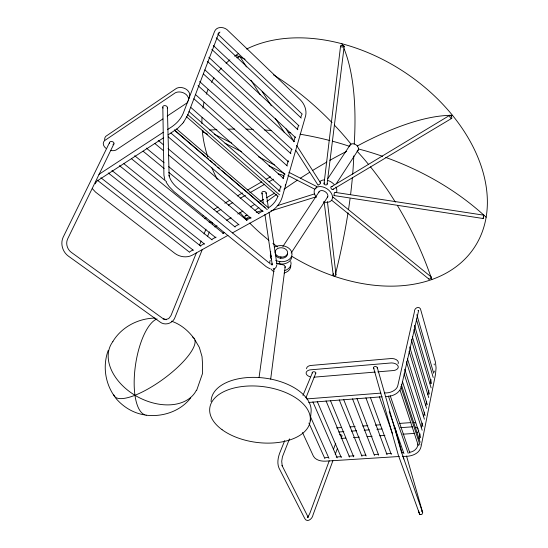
<?xml version="1.0" encoding="UTF-8"?>
<svg xmlns="http://www.w3.org/2000/svg" width="548" height="548" viewBox="0 0 548 548"><rect width="100%" height="100%" fill="white"/><g stroke="black" fill="none" stroke-linecap="round" stroke-linejoin="round"><path stroke-width="0.82" d="M422.686 512.496L421.878 514.49L420.001 514.483M353.768 155.933L353.727 157.475A305.757 100.948 -69.6 0 1 352.672 174.25M483.487 216.789L483.726 215.172L335.116 192.355M334.095 195.561L483.185 218.522L483.425 216.905M354.227 143.973L354.597 137.356A312.367 105.963 -69.9 0 0 344.048 48.71M419.11 512.414L419.117 513.051L419.042 512.688M270.678 379.12L285.172 266.698L284.35 265.225L279.542 263.862L279.754 261.485M280.446 258.163L280.549 256.971M310.237 420.96L311.045 412.439A50.32 28.188 7.4 0 0 262.828 377.873A50.32 28.188 7.4 0 0 211.096 401.622M332.999 197.095L332.958 197.458M344.165 46.594L327.019 184.58A1.644 1.151 7.9 0 1 325.457 184.881A1.671 1.171 7.9 0 1 324.676 184.573L324.354 184.409A1.603 0.993 -10.3 0 1 324.039 183.676L340.568 46.039M196.335 252.964L170.962 315.607L168.736 318.614L165.626 319.532L165.989 319.525L162.571 318.299L71.274 252.327C67.219 249.388 65.459 243.504 67.644 238.921L113.95 143.809L113.909 142.946A2.199 1.541 17.8 0 0 112.258 141.603L111.093 141.487A2.411 1.692 17.8 0 0 109.573 142.507L109.621 143.371M259.06 377.504L274.11 268.595M276.85 264.835L276.055 267.342L274.692 268.636M285.015 267.63L285.172 266.698M164.838 179.395L163.927 175.271L162.818 106.716A2.493 1.843 16.5 0 1 164.469 105.606L165.674 105.73A2.274 1.678 16.5 0 1 167.332 107.168L169.14 176.072L169.058 175.566C170.216 180.47 173.613 184.566 177.346 187.813L269.027 262.821M167.332 108.093L167.414 107.634M95.373 183.799L95.825 182.258L95.626 182.635L97.133 180.97L163.715 137.712M418.042 443.955C417.884 448.408 413.85 452.004 409.13 452.312M419.056 438.934L420.069 433.92M421.426 427.228L422.268 423.049M423.625 416.357L424.467 412.178M425.817 405.486L426.666 401.307M428.015 394.622L428.865 390.436M430.214 383.751L431.057 379.565M401.458 386.381L418.658 310.415L417.919 310.709M483.726 215.172L483.185 218.522M188.868 98.852L189.608 95.873A8.309 6.247 16.1 0 0 185.745 88.975A8.309 6.247 16.1 0 0 176.627 88.249L105.915 136.24A7.973 5.61 17.9 0 0 104.757 139.959M108.162 350.562C102.51 366.023 105.189 383.758 114.964 396.958M266.054 193.608L266.129 192.814A2.096 1.48 9.1 0 0 264.691 191.56L263.554 191.444A2.302 1.623 9.1 0 0 261.91 192.382L263.314 203.349M279.391 191.033L280.829 186.108M282.98 178.716L284.412 173.791M286.803 165.585L288.234 160.66M290.392 153.269L291.584 149.166M293.735 141.781L295.173 136.856M297.324 129.465L298.516 125.362M300.907 117.156L301.626 114.69M277.959 195.958C276.302 201.006 272.616 205.342 268.061 208.048M196.629 390.443L202.52 373.489L202.52 363.598L202.027 356.59L199.356 347.446L194.992 340.013M332.896 460.717L313.024 514.901C312.593 518.559 307.243 523.23 304.77 518.538L278.98 468.026C276.987 463.307 277.966 457.868 279.644 453.203L284.755 440.537M335.232 454.347L337.28 448.771M341.075 438.414L341.952 436.023A1.623 0.891 4.9 0 0 341.575 435.105L340.815 434.811A1.781 0.973 4.9 0 0 339.5 434.811M329.245 460.806L309.826 513.408L308.257 516.422M333.362 449.655L335.719 443.277M289.467 438.886L282.439 456.779L281.713 461.238L282.193 465.93L282.069 465.567L308.147 517.189L307.853 516.894L308.49 516.154M305.955 397.745L315.785 373.222A1.747 1.028 5.8 0 0 315.347 372.167L314.525 371.832A1.918 1.123 5.8 0 0 312.723 371.989L302.962 395.396M202.383 249.319L175.004 317.374C172.99 323.416 164.982 326.033 159.954 321.95L68.247 256.019C62.595 251.875 60.136 243.641 63.157 237.216L109.573 142.507M207.48 236.654L209.391 231.907M199.547 245.038L201.157 241.072M204.048 233.934L205.973 229.174M401.026 387.792C398.711 393.971 391.704 396.704 385.518 396.505M324.039 183.676L324.717 182.916M333.266 188.896L332.917 189.437A1.644 1.075 70.9 0 1 331.293 188.628L331.026 188.238A1.603 1.151 51.4 0 1 330.841 187.101L449.716 115.32M291.159 253.053L327.731 196.855M336.212 183.82L358.31 149.864M282.857 246.511L319.347 191.416M327.93 178.456L350.302 144.679M112.854 341.534C121.553 326.998 138.37 318.285 155.098 318.1M183.655 122.115L187.697 115.114L218.919 32.866L218.7 33.243L219.96 32.051M334.52 195.17L334.349 195.403A1.644 0.356 -68.8 0 1 334.102 194.691L334.109 194.259A1.603 0.623 -80 0 1 334.396 193.033L334.938 192.369A1.788 0.699 -80 0 1 335.403 192.656M168.01 134.924L177.675 128.417L182.607 123.437M316.58 187.053L316.751 186.827A1.713 0.397 -68.8 0 1 317.018 186.669L288.851 172.284M182.594 123.464L183.717 122.04M315.785 373.222L315.285 373.661M190.725 397.889C180.367 411.356 162.537 417.22 145.967 415.172M308.086 516.62L307.675 516.956L308.168 517.065L307.853 516.894M238.859 56.643L239.599 56.136L246.497 66.931M236.955 57.828L238.51 56.869M162.9 118.93L116.032 150.022A8.008 5.61 17.8 0 1 110.936 150.529M167.161 116.101L187.039 102.908A8.35 6.254 16 0 0 187.985 101.716M98.9 174.374L163.283 132.287M167.572 129.486C174.853 125.204 180.018 120.738 183.217 113.34L214.378 31.921C216.446 25.763 224.81 26.599 228.352 30.921L300.379 99.873C304.421 103.949 306.921 110.045 305.647 115.779L282.097 197.575C280.151 203.527 275.808 208.63 270.452 211.816L232.414 232.9M238.209 56.999L239.558 56.149M238.14 57.108L237.147 57.745M332.917 189.437L451.675 118.389M213.713 209.583L218.138 207.028M224.783 203.192L229.948 200.205M237.325 195.944L242.49 192.958M247.655 189.978L261.677 181.874M266.109 179.319L270.534 176.764M204.671 218.748L206.151 217.899M216.522 211.939L220.96 209.384M228.365 205.123L232.811 202.568M240.216 198.314L245.401 195.335M249.847 192.78L264.657 184.265M269.102 181.71L273.541 179.155M214.795 226.975L217.015 225.721M226.639 220.275L231.078 217.768M237.743 214.001L242.928 211.076M250.333 206.891L254.772 204.377M259.958 201.445L263.656 199.356M266.616 197.684L274.76 193.081M278.466 190.985L279.946 190.149M396.608 430.947L396.094 431.338A1.658 0.911 3.1 0 0 396.423 432.262M189.978 251.601L192.951 249.943M200.39 245.799L204.109 243.723M211.542 239.572L216.008 237.085M222.7 233.352L224.187 232.523M234.599 226.714L238.318 224.639M246.497 220.077L250.957 217.59M258.396 213.439L262.862 210.953M227.941 235.387L192.143 255.231C186.724 258.067 179.785 256.971 174.949 253.443L95.523 192.088L92.317 188.615M357.323 145.98L363.153 142.898A312.497 101.736 -44.1 0 1 452.484 115.327M346.699 151.351L345.322 152.036A305.832 96.88 -44.4 0 0 329.834 160.352M331.191 186.56L331.485 186.416A1.795 1.288 51.5 0 1 332.198 186.436M250.635 217.261L245.908 218.501A1.521 1.302 72.3 0 1 244.929 217.44L244.881 216.679A1.432 1.226 72.3 0 1 245.71 215.686L247.326 215.172M256.224 212.357L261.889 210.562M277.254 205.699L314.463 193.91M270.938 210.932L315.6 196.999M245.71 215.686L246.374 215.713M313.915 377.182L375.243 372.065M377.798 371.852L393.985 370.496A6.501 3.857 3 0 0 398.143 366.263A6.501 3.857 3 0 0 391.484 362.927L309.956 369.879A6.357 3.726 5.8 0 0 306.127 373.12A6.357 3.726 5.8 0 0 310.141 376.812M306.722 398.923L380.894 393.108M384.306 392.841C389.614 393.546 396.889 390.436 397.827 385.532L414.411 311.881C414.035 307.36 420.412 305.291 420.939 310.579L435.475 362.221L436.078 367.893L435.502 374.366L421.104 446.456C419.439 454.559 409.836 456.97 402.684 456.272M308.688 402.458L382.1 396.766M336.541 427.885L341.61 427.529M350.062 426.926L355.138 426.57M362.742 426.029L367.818 425.666M375.428 425.125L380.497 424.769M399.095 423.446L410.932 422.604M338.76 431.995L343.849 431.639M351.487 431.105L356.57 430.749M364.208 430.214L369.297 429.858M376.928 429.324L382.018 428.968M393.889 428.139L395.588 428.015M400.67 427.659L412.548 426.83M341.473 438.393L345.726 438.105M353.392 437.578L359.351 437.174M367.016 436.646L372.126 436.297M379.791 435.776L384.901 435.427M402.787 434.201L414.706 433.386M325.176 457.69L328.567 457.477M336.198 456.984L341.288 456.662M348.918 456.169L354.008 455.847M361.639 455.354L365.879 455.087M374.359 454.539L378.6 454.271M386.237 453.778L391.32 453.456M401.499 452.799L403.198 452.689M399.286 456.491L325.32 461.169C321.018 461.327 315.819 460.258 313.456 456.279L302.496 432.53M342.116 45.559L341.253 45.614A1.754 0.719 6.7 0 0 340.568 46.231L340.938 46.621A1.863 0.767 6.7 0 0 342.616 47.073L343.48 47.018A1.754 0.719 6.7 0 0 344.165 46.402L343.795 46.011M279.542 263.862L276.918 263.855M203.527 131.02A1.61 0.863 -63.4 0 0 203.63 132.239L204.034 132.397A1.514 0.808 -63.4 0 0 204.288 132.321M163.099 319.114L166.25 319.744M144.631 414.877C133.267 413.219 122.999 406.828 115.683 398.095M358.508 148.96L366.379 151.118A304.065 238.859 -4 0 1 382.593 156.324M269.856 268.753L266.28 266.739L174.189 191.8L169.174 186.683L166.181 182.244M171.449 321.183C180.758 324.293 188.423 330.786 194.17 338.616M270.787 263.958L272.52 264.54L271.938 265.074L272.137 263.821L272.185 264.321L264.917 214.357M214.234 134.192L231.742 143.131M258.396 156.735L274.384 164.9M203.808 132.363L207.603 134.308M225.036 143.24L241.716 151.789M269.013 165.77L284.933 173.928M287.96 175.483L314.497 189.074M450.408 115.429L449.894 115.251A1.754 0.726 59.3 0 0 449.6 116.114L449.887 116.93A1.863 0.774 59.3 0 0 450.99 118.286L451.497 118.464A1.754 0.726 59.3 0 0 451.792 117.594L451.504 116.786M373.558 367.797L398.369 455.278L419.658 514.223M421.741 511.229L422.515 512.154L401.348 451.71L377.257 367.482M419.61 514.188L420.049 514.517M331.841 200.369L429.022 279.179A1.61 0.856 -50.5 0 0 430.153 278.843L430.707 278.261A1.514 0.801 -50.5 0 0 431.091 277L430.817 276.665A1.61 0.856 -50.5 0 0 430.584 276.617M97.215 180.121L189.718 252.368M100.873 177.744L193.396 250.32M108.244 172.949L200.815 246.189M111.956 170.517L204.562 244.113M119.457 165.64L212.09 239.914M123.903 163.722L215.885 237.798M333.061 197.136L430.995 276.795M131.513 158.756L223.543 233.537M134.698 155.714L166.482 181.662M143.103 151.207L164.153 168.544M168.757 172.339L235.181 227.064M146.357 148.124L164.119 162.818M168.722 166.633L239.099 224.886M154.892 143.528L163.386 150.625M168.613 154.988L247.004 220.488M158.214 140.398L163.441 144.782M168.017 148.624L250.991 218.268M168.181 136.822L259.026 213.802M170.928 133.089L263.067 211.549M176.545 128.972L268.732 208.028M174.346 129.89L205.493 156.536M206.795 157.646L208.74 159.317M210.035 160.427L212.631 162.646M213.932 163.756L215.878 165.421M217.823 167.085L219.769 168.75M221.714 170.421L261.944 204.842M263.246 205.952L265.191 207.617M174.36 130.212L267.294 209.706M186.573 116.772L277.966 196.437M187.56 114.491L279.521 194.841M189.026 111.58L279.994 191.334M190.67 107.292L281.234 187.039M193.896 98.777L283.7 178.559M195.506 94.578L284.912 174.346M198.034 85.652L287.337 166.017M199.616 81.529L288.529 161.879M203.349 73.918L290.906 153.707M204.884 69.863L292.084 149.652M207.315 61.266L294.413 141.617M208.822 57.287L295.571 137.637M211.823 49.416L297.852 129.739M213.302 45.518L298.989 125.828M216.241 37.791L301.236 118.073M217.693 33.969L302.352 114.237M351.035 144.124L345.829 137.808A303.887 240.367 69.2 0 0 334.403 125.115M335.671 273.945L335.965 274.541A1.432 1.219 -6.5 0 1 335.383 275.699L334.67 275.959A1.521 1.295 -6.5 0 1 333.3 275.493L324.121 201.746M250.977 80.234L260.156 94.592M275.302 118.286L284.481 132.643M295.954 150.59L317.984 185.053M262.122 91.413L271.322 105.812M286.029 128.849L293.844 141.089M296.605 145.405L320.512 182.84M428.851 279.042L428.748 278.836A1.514 0.801 -50.5 0 1 428.796 278.254M308.908 423.035L324.902 458.655M310.401 416.521L328.985 458.395M312.915 401.89L337.184 457.868M317.278 401.554L341.294 457.607M326.039 400.876L349.542 457.08M330.43 400.533L353.679 456.82M339.239 399.848L361.968 456.285M343.671 399.526L366.126 456.011M352.542 398.841L374.469 455.477M356.988 398.492L378.654 455.21M365.913 397.8L387.046 454.676M370.393 397.451L391.251 454.408M379.374 396.759L392.539 433.756M389.244 411.712L403.931 453.593M388.395 396.053L408.171 453.326M390.197 395.718L409.863 453.025M400.095 390.286L418.309 445.476M401.307 384.518L420.165 442.263M400.8 386.498L419.967 444.976M402.417 381.429L420.659 437.701M404.123 373.784L422.159 430.235M404.705 369.188L422.905 426.536M406.383 361.666L424.385 419.186M407.472 358.741L425.118 415.542M409.116 351.343L426.577 408.308M409.685 346.863L427.296 404.719M411.308 339.582L428.728 397.595M412.356 336.787L429.44 394.06M413.952 329.629L431.098 387.861M414.5 325.252L431.557 383.559M416.302 318.984L433.187 377.469M406.534 456.011L422.727 512.743M416.843 314.675L433.639 373.222M396.026 431.817L401.896 452.381M403.075 456.498L403.78 458.964M418.583 510.873L418.925 512.195M162.742 107.175L162.825 107.641A2.274 1.678 16.5 0 0 163.064 108.1M266.129 192.814L268.417 207.939M269.054 212.138L276.802 263.403M327.416 201.568L335.965 274.541M112.902 341.562A48.628 33.243 28.7 0 0 134.959 395.286A49.067 18.077 -81.4 0 0 146.193 415.165M196.396 390.217A48.635 33.243 28.7 0 1 134.959 395.286A49.382 14.803 -35.9 0 1 113.826 394.896M192.56 337.047A49.375 14.803 -35.9 0 1 181.1 363.913A49.375 14.803 -35.9 0 1 134.959 395.286A49.06 18.07 -81.4 0 1 157.057 318.922M262.341 193.93A2.096 1.48 9.1 0 1 261.841 193.184M209.11 222.241A2.226 1.507 11.3 0 1 210.069 221.961L211.165 222.07A2.028 1.37 11.3 0 1 212.61 223.248L212.576 223.995A2.226 1.507 11.3 0 1 212.35 224.324M113.95 143.809A2.411 1.692 17.8 0 1 112.957 144.713M105.908 148.303A8.008 5.61 17.8 0 1 104.504 140.678L175.463 92.701A8.35 6.254 16 0 1 184.621 93.434A8.35 6.254 16 0 1 188.505 100.339M285.419 184.566A7.727 5.507 8.4 0 1 285.234 185.854M202.527 216.494A7.364 5.001 11.4 0 1 203.376 215.549M278.22 174.017A7.693 5.507 8.4 0 1 284.131 176.312M247.299 217.878A1.432 1.226 72.3 0 1 246.573 218.529M316.443 197.301A10.076 6.761 33.3 0 1 318.991 186.628A10.076 6.761 33.3 0 1 332.232 195.287A10.076 6.761 33.3 0 1 323.519 201.924M319.635 181.902A10.008 6.775 33.3 0 1 324.341 179.929M327.471 180.347A10.008 6.775 33.3 0 1 334.047 184.375M335.924 187.026A10.008 6.775 33.3 0 1 336.568 192.273M320.375 182.765A1.726 0.569 -37.6 0 1 320.512 183.203L320.155 183.731A1.637 0.541 -37.6 0 1 318.244 184.95M341.87 43.744A312.367 105.963 -69.9 0 1 343.144 46.546M291.776 256.574A10.748 8.028 5.1 0 1 280.809 264.061L278.021 263.629A10.748 8.028 5.1 0 1 276.692 263.211M271.603 259.478A10.748 8.028 5.1 0 1 270.767 253.313M342.178 45.505A1.863 0.767 6.7 0 1 343.856 45.957M327.279 183.422A1.733 1.212 7.9 0 1 327.368 184.046M450.429 115.354A1.863 0.774 59.3 0 1 451.525 116.71M333.013 274.897A1.432 1.219 -6.6 0 1 333.595 273.733M290.748 261.512A10.672 8.021 5.1 0 1 284.289 270.698M274.267 269.39A10.672 8.021 5.1 0 1 273.171 268.678M269.869 263.821A10.672 8.021 5.1 0 1 270.212 260.362M315.806 188.916A1.63 0.377 -68.8 0 1 315.908 188.533M316.217 187.724A1.63 0.377 -68.8 0 1 316.395 187.361M236.03 55.225A303.887 240.367 69.2 0 1 245.059 59.28M273.418 74.816A303.887 240.367 69.2 0 1 332.047 122.649M318.874 192.163A5.035 3.384 33.3 0 1 325.128 191.649A5.035 3.384 33.3 0 1 327.252 197.595M352.378 177.675A305.757 100.948 -69.6 0 1 350.576 194.581M350.056 198.671A305.757 100.948 -69.6 0 1 348.535 209.425M348.028 212.761A305.757 100.948 -69.6 0 1 335.719 273.212M385.792 157.461A304.065 238.859 -4 0 1 486.145 217.234M246.607 49.039A155.365 107.956 33.3 0 1 433.167 94.708A155.365 107.956 33.3 0 1 468.225 255.526A155.365 107.956 33.3 0 1 291.789 256.286M277.637 246.908A155.365 107.956 33.3 0 1 272.904 243.415M268.883 240.284A155.365 107.956 33.3 0 1 249.703 223.057M246.764 220.015A155.365 107.956 33.3 0 1 239.908 212.398M217.33 179.36A155.365 107.956 33.3 0 1 211.871 167.839M207.761 156.858A155.365 107.956 33.3 0 1 202.281 130.684M201.911 123.704A155.365 107.956 33.3 0 1 201.986 117.621M202.897 108.237A155.365 107.956 33.3 0 1 203.972 102.455M206.274 94.215A155.365 107.956 33.3 0 1 208.089 89.379M211.405 82.378A155.365 107.956 33.3 0 1 213.994 77.932M218.255 71.85A155.365 107.956 33.3 0 1 221.413 68.048M226.071 63.246A155.365 107.956 33.3 0 1 229.872 59.869M234.619 56.211A155.365 107.956 33.3 0 1 238.702 53.471M209.576 130.082A301.763 233.886 -6 0 1 216.871 129.623M228.215 129.177A301.763 233.886 -6 0 1 234.695 129.068M246.018 129.143A301.763 233.886 -6 0 1 253.279 129.369M264.547 129.992A301.763 233.886 -6 0 1 271.76 130.575M288.234 132.417A301.763 233.886 -6 0 1 290.769 132.767M300.037 134.205A301.763 233.886 -6 0 1 329.869 140.541M332.314 141.179A301.763 233.886 -6 0 1 342.034 143.918L349.638 146.337A4.809 3.425 33.3 0 1 355.912 144.754A4.809 3.425 33.3 0 1 357.084 151.166L362.427 157.132A301.688 235.551 71.2 0 1 368.393 164.249M275.644 260.293A10.775 8.035 5.1 0 0 278.226 261.252L281.021 261.684A10.775 8.035 5.1 0 0 291.591 256.3A10.775 8.035 5.1 0 0 286.816 246.977L284.261 246.038A10.775 8.035 5.1 0 0 274.569 247.08M271.383 256.45A10.775 8.035 5.1 0 1 270.726 251.601M254.943 210.459A305.832 96.88 -44.4 0 1 258.909 207.439M266.835 201.513A305.832 96.88 -44.4 0 1 276.74 194.335M283.987 189.238A305.832 96.88 -44.4 0 1 297.585 180.059M300.4 178.216A305.832 96.88 -44.4 0 1 309.531 172.408M312.333 170.668A305.832 96.88 -44.4 0 1 326.909 162.009M287.495 253.943A6.247 4.658 5.1 0 1 281.124 258.272L279.507 258.019A6.247 4.658 5.1 0 1 275.781 255.621M290.824 265.938A10.645 8.014 5.1 0 1 284.07 273.027M274.069 271.719A10.645 8.014 5.1 0 1 270.849 268.856M370.523 166.88A301.688 235.551 71.2 0 1 395.334 202.096M397.423 205.521A301.688 235.551 71.2 0 1 431.831 279.528M373.989 368.311A1.774 1.055 3.6 0 1 373.613 367.235L374.154 366.783A1.945 1.158 3.6 0 1 376.003 366.626L376.819 366.961A1.774 1.055 3.6 0 1 377.195 368.044M312.209 372.976A1.747 1.028 5.8 0 1 312.23 372.428M434.153 363.968A8.323 1.932 -87.9 0 1 434.269 364.852M434.283 371.099A8.323 1.932 -87.9 0 1 434.174 372.133M418.775 430.557A6.062 3.336 2.6 0 1 417.09 432.625M415.336 427.241A6.062 3.336 2.6 0 1 418.268 429.002M398.143 363.632A6.48 3.863 2.9 0 0 391.642 358.488L310.387 365.502A6.336 3.733 5.8 0 0 306.572 368.756M414.048 422.604A6.042 3.343 2.6 0 1 415.398 422.898M308.024 516.75L307.675 516.956L308.024 516.75M272.527 264.492L271.972 264.506L272.52 264.54M281.234 257.081L279.617 256.827A6.254 4.658 5.1 0 1 275.377 250.874A6.254 4.658 5.1 0 1 283.117 248.004L284.604 248.552A6.254 4.658 5.1 0 1 287.364 253.957A6.254 4.658 5.1 0 1 281.234 257.081M222.091 429.721A50.649 28.078 7.4 0 0 307.654 427.926A50.649 28.078 7.4 0 0 250.244 385.956A50.649 28.078 7.4 0 0 222.091 429.721"/></g></svg>
